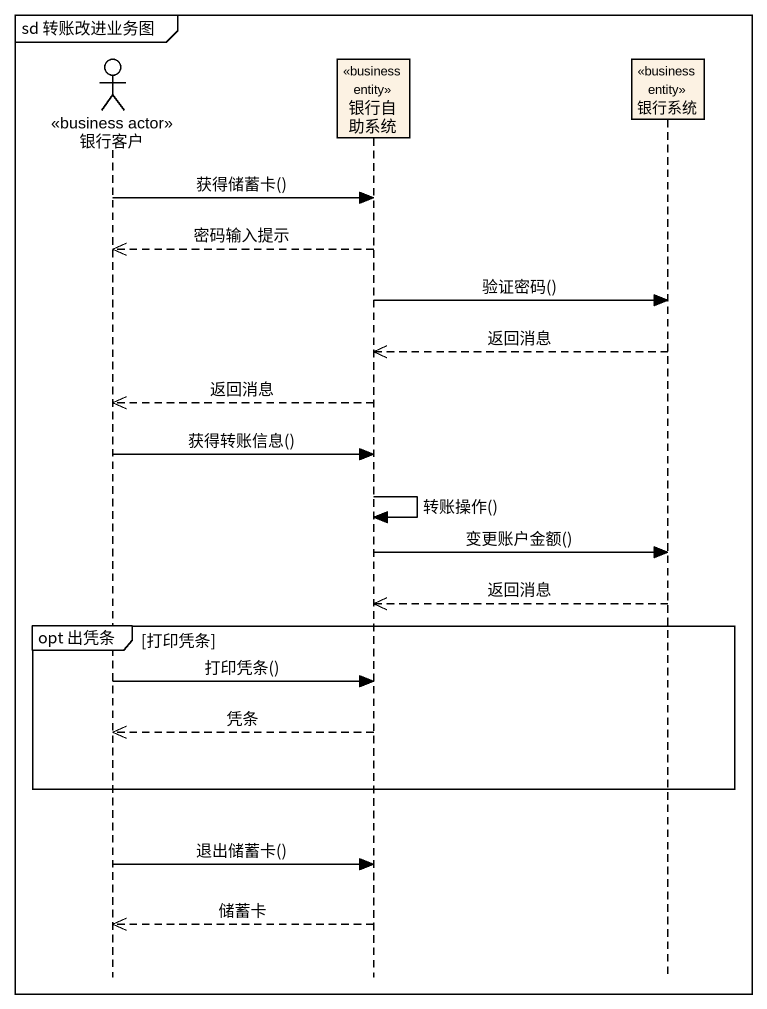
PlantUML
@startuml
mainframe sd 转账改进业务图
hide footbox
actor 银行客户 <<business actor>>
participant 银行自助系统 <<business entity>>
participant 银行系统 <<business entity>>

银行客户 -> 银行自助系统 : 获得储蓄卡()
银行自助系统 -->> 银行客户 : 密码输入提示
银行自助系统 -> 银行系统 : 验证密码()
银行系统 -->> 银行自助系统 : 返回消息
银行自助系统 -->> 银行客户 : 返回消息
银行客户 -> 银行自助系统 : 获得转账信息()
银行自助系统 -> 银行自助系统 : 转账操作()
银行自助系统 -> 银行系统 : 变更账户金额()
银行系统 -->> 银行自助系统 : 返回消息
group opt 出凭条 [打印凭条]
  银行客户 -> 银行自助系统 : 打印凭条()
  银行自助系统 -->> 银行客户 : 凭条
end
银行客户 -> 银行自助系统 : 退出储蓄卡()
银行自助系统 -->> 银行客户 : 储蓄卡
@enduml
